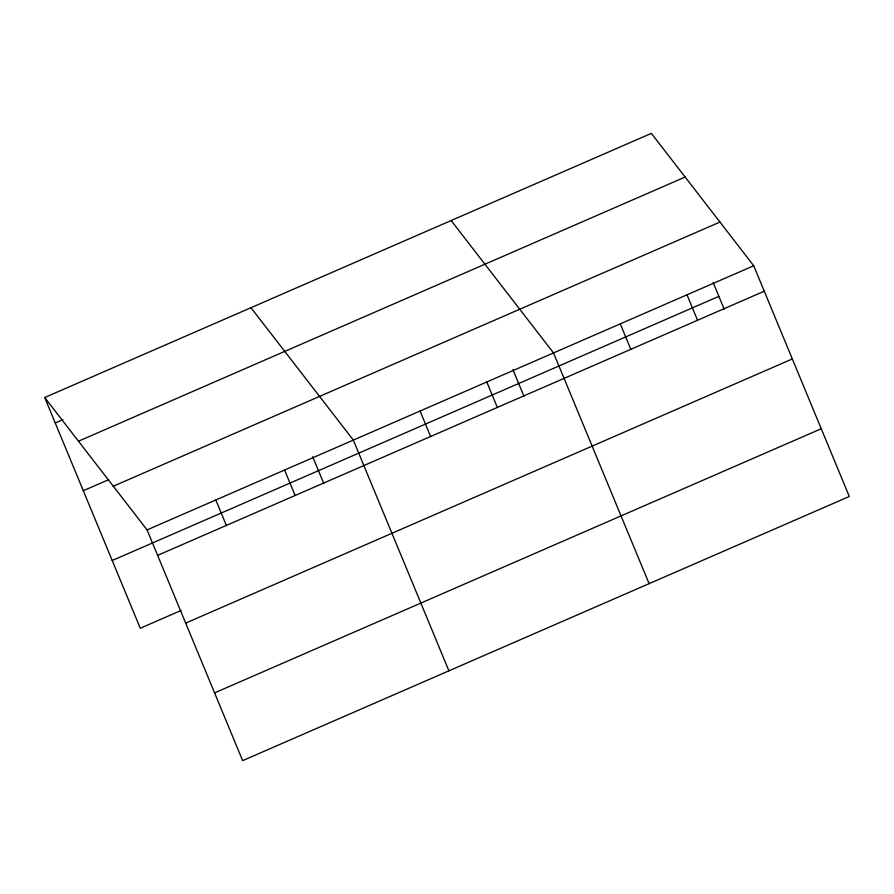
<?xml version="1.0" encoding="UTF-8"?>
<svg xmlns="http://www.w3.org/2000/svg" width="894" height="894" viewBox="0 0 894 894"><rect width="100%" height="100%" fill="white"/><g stroke="black" fill="none" stroke-linecap="round" stroke-linejoin="round"><path stroke-width="1.34" d="M44.7 397.517L651.357 133.362L753.731 265.753L849.3 496.483L242.643 760.638L147.074 529.907L44.7 397.517L140.269 628.247L181.013 610.513M55.238 422.974L62.882 419.644M78.482 441.211L685.139 177.046M83.298 490.717L108.766 479.631M113.292 486.224L719.949 222.058M147.074 529.907L753.731 265.753M112.208 560.504L718.865 296.35M157.612 555.364L764.269 291.209M185.673 623.107L792.33 358.941M214.582 692.895L821.24 428.74M451.157 220.539L553.531 352.929L649.1 583.648M250.968 307.704L353.331 440.094L448.911 670.824M713.088 282.392L724.162 309.134M686.994 294.808L697.543 320.264M620.268 323.863L630.806 349.319M512.888 369.557L523.962 396.299M486.805 381.984L497.343 407.44M420.068 411.039L430.617 436.495M312.688 456.733L323.773 483.475M284.583 470.032L295.121 495.488M215.823 499.969L226.372 525.426"/></g></svg>
